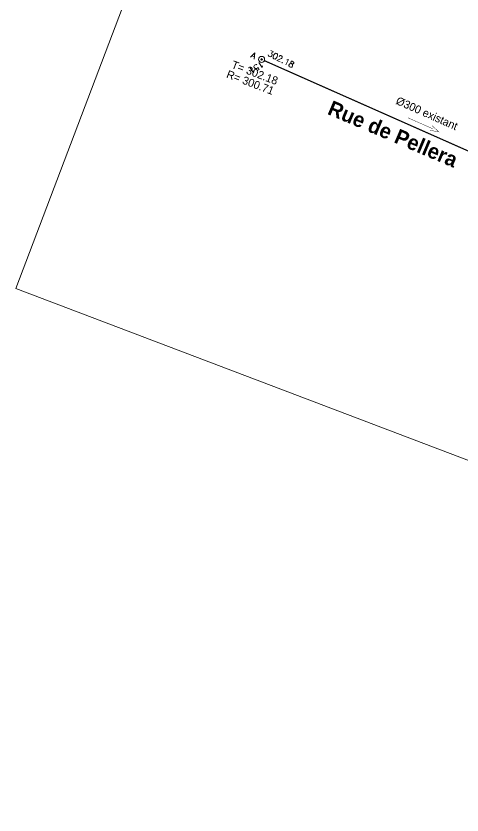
# Model space of a CAD drawing. Header units: metres. Extents: x 1851427 to 1852022, y 5183007 to 5183309.
# Drawn here: x 1851426.7 to 1851471.3, y 5183123 to 5183202.9 of the extents above; entities that cross this region are included whole.
import ezdxf
from ezdxf.enums import TextEntityAlignment as Align

# ---------------------------------------------------------------- set-up
doc = ezdxf.new("R2010")
doc.units = ezdxf.units.M
doc.header["$LTSCALE"] = 2.5
doc.header["$PDMODE"] = 35
doc.header["$PDSIZE"] = 0.03
doc.linetypes.add('L32', pattern=[2.5, 2, -0.1, 0.1, -0.1, 0.1, -0.1])
doc.layers.get('0').update_dxf_attribs({"linetype": 'CONTINUOUS', "lineweight": 30})
doc.layers.add('_SSL_ASS_UN', color=34, linetype='L32')
doc.layers.add('_SSL_ASS_UN_TXT', color=34, linetype='CONTINUOUS')
for name, color, linetype, lineweight in [('ASS', 5, 'CONTINUOUS', 5), ('ASS_TXT', 5, 'CONTINUOUS', 5), ('P', 7, 'CONTINUOUS', 50), ('VOI_NOM', 170, 'CONTINUOUS', 40), ('Z', 7, 'CONTINUOUS', 9)]:
    doc.layers.add(name, color=color, linetype=linetype, lineweight=lineweight)
doc.layers.add('CADRE', color=7, linetype='CONTINUOUS', lineweight=13, true_color=0x285a87)
doc.layers.add('N', color=1, linetype='CONTINUOUS', plot=False)
doc.styles.add('_ECRITURE', font='')
doc.styles.add('_ECRITURE_GRAS', font='')
doc.styles.add('SIMPLEX', font='SIMPLEX.SHX', dxfattribs={"oblique": 27})
doc.styles.get("Standard").update_dxf_attribs({"font": 'Arial.ttf'})
doc.styles.get('_ECRITURE').set_extended_font_data('NewsGoth BT')
doc.styles.get('_ECRITURE_GRAS').set_extended_font_data('NewsGoth BT', bold=True)

# ---------------------------------------------------------------- blocks, each defined once
blk = doc.blocks.new('TCPOINT')
blk.add_point((0, 0))
at = {"layer": 'N'}
blk.add_attdef('MAT', (0.2, 0.2), '', height=0.34, dxfattribs=at)
at = {"layer": 'Z', "style": 'SIMPLEX'}
blk.add_attdef('ALT', (0.2, -0.54), '', height=0.34, dxfattribs=at)
blk = doc.blocks.new('*U41')
at = {"layer": 'ASS'}
for radius in [0.3, 0.01]:
    blk.add_circle((0, 0), radius, dxfattribs=at)
at = {"layer": 'ASS_TXT', "style": 'SIMPLEX'}
blk.add_text('A', height=0.6, rotation=334.31069, dxfattribs=at).set_placement((-0.803, 0.401), align=Align.MIDDLE)

msp = doc.modelspace()

# ---------------------------------------------------------------- linework, layer by layer
at = {"layer": '_SSL_ASS_UN', "const_width": 0.12, "flags": 128}
msp.add_lwpolyline([(1851451.547, 5183198.403), (1851489.89, 5183181.416)], dxfattribs=at)
at = {"layer": '_SSL_ASS_UN_TXT', "const_width": 0.04, "flags": 128}
for points in [[(1851468.36, 5183191.604), (1851465.913, 5183192.688)], [(1851468.315, 5183191.9), (1851468.997, 5183191.283), (1851468.091, 5183191.447)]]:
    msp.add_lwpolyline(points, dxfattribs=at)
at = {"layer": 'CADRE'}
msp.add_lwpolyline([(1851477.29, 5183308.87), (1851615.887, 5183256.249), (1851565.308, 5183123.028), (1851426.711, 5183175.648)], close=True, dxfattribs=at)

# ---------------------------------------------------------------- block references
at = {"layer": 'ASS'}
msp.add_blockref('*U41', (1851451.273, 5183198.525), dxfattribs=at)
at = {"layer": 'P'}
ref = msp.add_blockref('TCPOINT', (1851451.273, 5183198.525, 302.18), dxfattribs=dict(at, rotation=212.5130430288477))
ref.add_attrib('MAT', '151', (1851451.242, 5183198.387, 302.18), dxfattribs={"layer": 'N', "height": 0.6, "rotation": 212.51304, "style": 'SIMPLEX'})
ref.add_attrib('ALT', '302.18', dxfattribs={"layer": 'Z', "height": 0.6, "rotation": 333.35077, "style": 'SIMPLEX'}).set_placement((1851452.086, 5183199.467), align=Align.TOP_LEFT)

# ---------------------------------------------------------------- texts
at = {"layer": '_SSL_ASS_UN_TXT', "style": '_ECRITURE'}
for s, rotation, p in [('T= 302.18', 339.20997, (1851448.179, 5183197.685)), ('R= 300.71', 339.20997, (1851447.677, 5183196.732)), ('%%C300 existant', 336.10546, (1851464.615, 5183194.108))]:
    msp.add_text(s, height=0.8, rotation=rotation, dxfattribs=at).set_placement(p)
at = {"layer": 'VOI_NOM', "style": '_ECRITURE_GRAS'}
msp.add_text('Rue de Pellera', height=1.49669, rotation=336.97721, dxfattribs=at).set_placement((1851457.762, 5183193.09))

doc.saveas('drawing.dxf')
